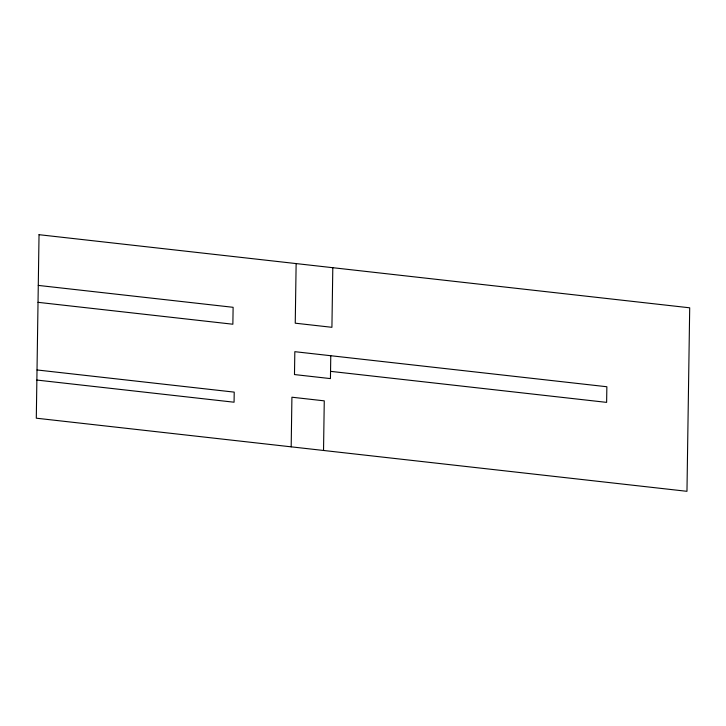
<?xml version="1.0" encoding="UTF-8"?>
<svg xmlns="http://www.w3.org/2000/svg" width="726" height="726" viewBox="0 0 726 726"><rect width="100%" height="100%" fill="white"/><g stroke="black" fill="none" stroke-linecap="round" stroke-linejoin="round"><path stroke-width="1.09" d="M291.18 446.835L291.916 397.213L324.268 400.852L323.533 450.474M296.135 263.583L295.246 323.188L331.918 327.308L332.807 267.703M330.775 355.722L330.439 378.6L294.484 374.562L294.829 351.683L606.863 386.749L606.627 402.376L330.539 371.349M38.269 285.409L233.119 307.307L232.865 324.223L38.024 302.325M37.017 369.961L234.217 392.122L234.071 402.213L36.863 380.052M39.032 234.689L36.3 418.194L686.968 491.311L689.7 307.806L39.032 234.689"/></g></svg>
